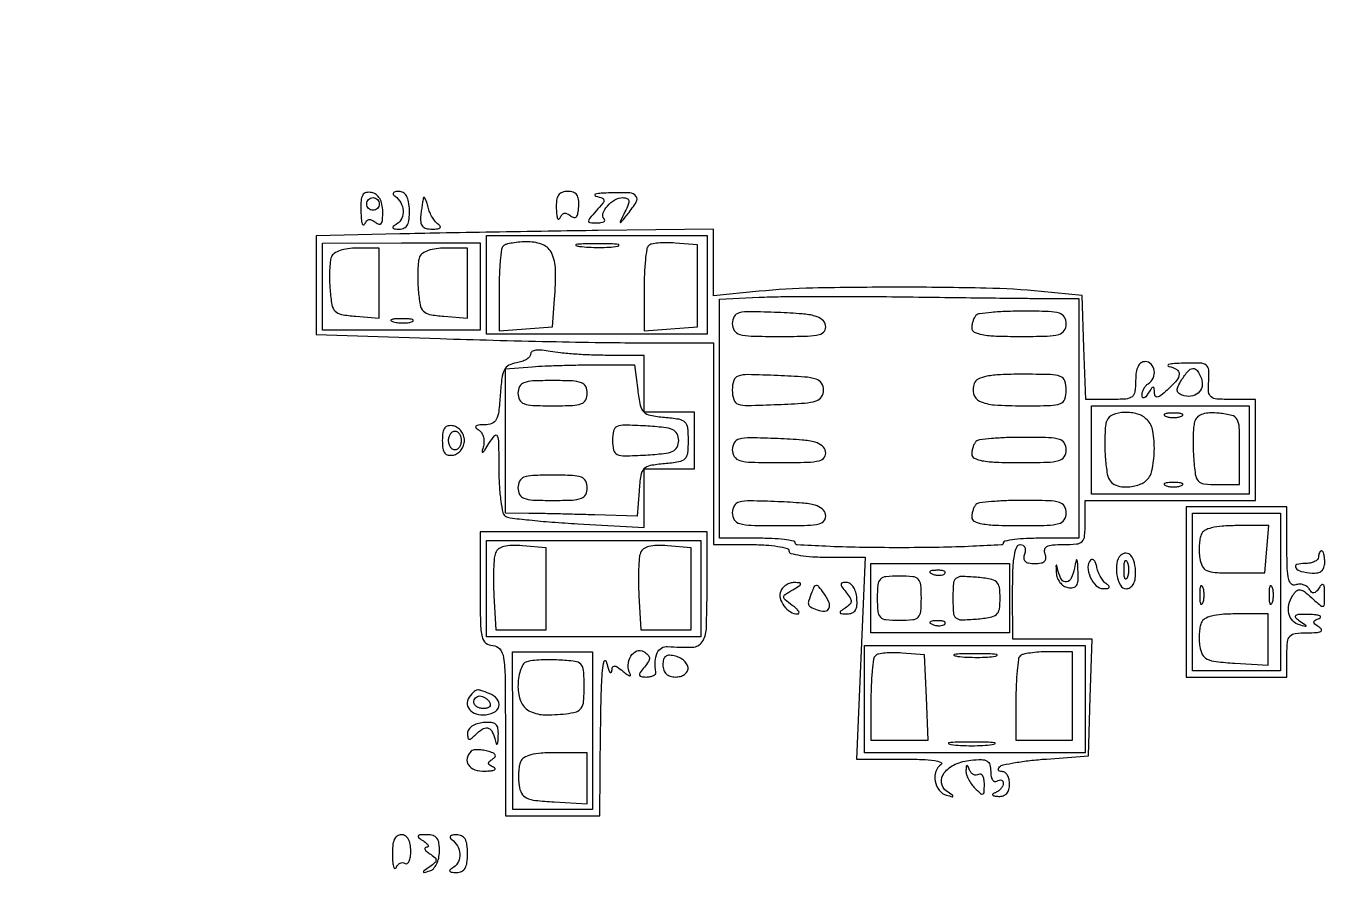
# Model space of a CAD drawing. Extents: x 4 to 1603, y 7 to 792.
# Drawn here: x 355 to 564, y 156.5 to 291.2 of the extents above; entities that cross this region are included whole.
import ezdxf

# ---------------------------------------------------------------- set-up
doc = ezdxf.new("R2010")
doc.units = 0

msp = doc.modelspace()

# ---------------------------------------------------------------- linework, layer by layer
for points in [[(4.463028, 790.750623, 0.090794), (4.267848, 789.688086, 0.000004), (4.202933, 675.011121, 0.000189), (4.180203, 548.51456, 0.000114), (4.244173, 398.5), (4.5, 7.5), (803.751263, 7.249377), (1603.002525, 6.998755), (1602.751263, 399.249377), (1602.5, 791.5), (803.718854, 791.750623, 0.000059), (387.797189, 791.831666, 0.000332), (164.795027, 791.700628, 0.000012), (5.544081, 791.497643, 0.311183)], [(408.078947, 261.823324, 0.014937), (408.143288, 260.624606, 0.050651), (408.286954, 259.855674, 0.280486), (408.476797, 259.683042, 0.359444), (408.676193, 259.791738, -0.076955), (408.980305, 260.304659, -0.179568), (409.360445, 260.525685, -0.159494), (409.826353, 260.457643, -0.057911), (410.393053, 260.088758, 0.099129), (410.945795, 259.790294, 0.328886), (411.312866, 259.91931, 0.134265), (411.516298, 260.512471, 0.020125), (411.545807, 261.783444, 0.047), (411.414775, 262.959469, 0.082854), (411.062046, 263.868286, 0.102409), (410.49885, 264.48551, 0.109647), (409.75, 264.809747, 0.101738), (408.891773, 264.798942, 0.214524), (408.367851, 264.410478, 0.113103), (408.109557, 263.528522, 0.020853)], [(411, 263, -0.099038), (410.923658, 262.618362, -0.097945), (410.70625, 262.29375, -0.097945), (410.381638, 262.076342, -0.099038), (410, 262, -0.099038), (409.618362, 262.076342, -0.097945), (409.29375, 262.29375, -0.097945), (409.076342, 262.618362, -0.099038), (409, 263, -0.099038), (409.076342, 263.381638, -0.097945), (409.29375, 263.70625, -0.097945), (409.618362, 263.923658, -0.099038), (410, 264, -0.099038), (410.381638, 263.923658, -0.097945), (410.70625, 263.70625, -0.097945), (410.923658, 263.381638, -0.099038)], [(413.5, 264.234687, -0.106297), (414.395735, 263.224396, -0.111588), (414.777042, 261.952704, -0.122852), (414.561093, 260.734337, -0.147468), (413.802786, 259.856954, 0.023105), (413.204196, 259.437299, 0.347442), (413.146584, 259.206247, 0.273273), (413.366753, 259.051431, 0.01756), (414.183117, 259.015313, 0.116875), (414.953342, 259.190461, 0.157019), (415.464902, 259.684309, 0.099806), (415.734632, 260.579805, 0.030518), (415.780937, 262, 0.033876), (415.650923, 263.348015, 0.08762), (415.327522, 264.266133, 0.13232), (414.807624, 264.795285, 0.136002), (414.09782, 264.984687, 0.039793), (413.519818, 264.933035, 0.184337), (413.236075, 264.765544, 0.323696), (413.224807, 264.525269, 0.089721)], [(418.032668, 264, 0.048409), (417.941579, 263.68632, 0.006018), (417.818583, 262.985938, 0.007051), (417.693932, 262.14814, 0.005785), (417.583786, 261.25, 0.048523), (417.569109, 260.161967, 0.152049), (417.840807, 259.491993, 0.16473), (418.427807, 259.126248, 0.05958), (419.417119, 259.015313, 0.026221), (420.217004, 259.063189, 0.140109), (420.617264, 259.228008, 0.383831), (420.658413, 259.469475, 0.108385), (420.365682, 259.765313, -0.078969), (419.894871, 260.188656, -0.035575), (419.417789, 260.871686, -0.034086), (419.00652, 261.680441, -0.039387), (418.731684, 262.5, 0.014304), (418.52575, 263.234272, 0.033524), (418.320229, 263.765625, 0.075678), (418.150093, 264.021299, 0.554122)], [(439.078947, 262.25, 0.017829), (439.142259, 261.267555, 0.072304), (439.286954, 260.68726, 0.397348), (439.476068, 260.601525, 0.217962), (439.676193, 260.791738, -0.079345), (439.974659, 261.289727, -0.170181), (440.354876, 261.515255, -0.157975), (440.813793, 261.462188, -0.066074), (441.347246, 261.127413, 0.105748), (441.874316, 260.851885, 0.286159), (442.262174, 260.966129, 0.140543), (442.520287, 261.503663, 0.027194), (442.644213, 262.585675, 0.044789), (442.610326, 263.720306, 0.127643), (442.324387, 264.450389, 0.157349), (441.764498, 264.85986, 0.079999), (440.894213, 265, 0.086312), (440.001733, 264.84478, 0.162139), (439.432322, 264.397472, 0.118029), (439.135376, 263.580102, 0.035564)], [(445.325476, 264.234362, -0.026139), (446.394623, 263.934734, -0.310542), (446.639336, 263.60817, -0.185934), (446.476856, 263.128776, -0.01028), (445.420488, 261.912141, 0.007271), (444.340291, 260.683079, 0.1908), (444.200758, 260.274933, 0.376667), (444.423095, 260.044775, 0.020557), (445.511679, 260, 0.034454), (446.167263, 260.045229, 0.094496), (446.604938, 260.193285, 0.228919), (446.755772, 260.410905, 0.239795), (446.675343, 260.657991, -0.291455), (446.486042, 261.511736, -0.095181), (447.178733, 262.670499, -0.079339), (448.392292, 263.659649, -0.132142), (449.657628, 264, -0.092295), (450.296118, 263.881128, -0.271475), (450.56395, 263.544787, -0.129652), (450.491305, 262.918899, -0.019461), (449.980018, 261.75, 0.000927), (449.229929, 260.194807, 0.374075), (449.259764, 260.086321, 0.387311), (449.368677, 260.103064, 0.000942), (450.444834, 261.44113, 0.031438), (451.777977, 263.338057, 0.318071), (451.717653, 264.248485, 0.215276), (450.738327, 264.739376, 0.016913), (447.75, 264.759542, 0.009508), (446.221337, 264.689035, 0.03707), (445.284671, 264.557792, 0.3953), (445.173865, 264.39741, 0.30975)], [(414.25, 258.252604), (401, 257.94195), (401, 250.129435), (401, 242.316921), (420.660809, 241.65846, 0.001727), (429.055729, 241.40633, 0.001418), (438.024017, 241.193423, 0.001431), (446.266848, 241.044723, 0.003794), (452.160809, 241), (464, 241), (464, 225), (464, 209), (470, 209, -0.015416), (472.316313, 208.928566, -0.025878), (474.25, 208.708333, -0.024068), (475.696775, 208.395008, -0.339565), (476, 208, 0.340245), (476.304489, 207.604345, 0.02383), (477.763879, 207.291285, 0.025694), (479.714756, 207.071306, 0.015228), (482.055516, 207), (488.111033, 207), (487.407887, 191), (486.704741, 175), (494.102371, 174.984687, -0.008956), (497.074726, 174.92529, -0.026236), (499.114554, 174.740485, -0.064154), (500.122901, 174.46039, -0.605448), (500.151607, 174.11486, 0.173242), (499.30576, 173.031425, 0.123797), (499.191903, 171.48408, 0.121378), (499.825491, 170.043943, 0.163577), (501, 169.256735, 0.005024), (501.908157, 169.018889, 0.488275), (502, 169.090515, 0.241796), (501.921441, 169.243466, 0.003037), (501, 169.895402, -0.21549), (500.197917, 171.243773, -0.196585), (500.641042, 172.807837, -0.122961), (502.377052, 174.160186, -0.079651), (504.850849, 174.813358, -0.023225), (506.550147, 174.903057, -0.132699), (507.415965, 174.674991, -0.200558), (507.858431, 174.09718, -0.064502), (508, 173.004341, 0.046281), (508.07143, 172.234293, 0.100759), (508.29375, 171.686961, 0.178662), (508.621977, 171.447377, 0.210665), (509, 171.5, -0.074422), (509.382495, 171.663978, -0.151112), (509.70625, 171.649879, -0.187673), (509.920347, 171.464174, -0.121914), (510, 171.14235, -0.111184), (509.907552, 170.731748, -0.064692), (509.632812, 170.30511, -0.05974), (509.227966, 169.927857, -0.061896), (508.75, 169.662281, 0.051902), (508.351958, 169.45138, 0.449116), (508.327933, 169.275306, 0.185333), (508.583427, 169.137165, 0.021021), (509.25, 169.078947, 0.092633), (509.985067, 169.182277, 0.127577), (510.541118, 169.545138, 0.11638), (510.883883, 170.162082, 0.06896), (511, 171, 0.056395), (510.913439, 171.765012, 0.075828), (510.657292, 172.4125, 0.095027), (510.278413, 172.846616, 0.167478), (509.833333, 173, -0.06842), (509.439993, 173.054078, -0.199584), (509.228977, 173.220313, -0.236308), (509.217903, 173.46375, -0.091539), (509.414247, 173.75, -0.146267), (510.001131, 174.067984, -0.009774), (511.90127, 174.426562, -0.013423), (514.221758, 174.753866, -0.009612), (516.830914, 175), (523.5, 175.5), (523.787526, 184.75), (524.075052, 194), (517.787526, 194.004869), (511.5, 194.009739), (511.481486, 201.504869, -0.009226), (511.537172, 204.988829, -0.031696), (511.757969, 207.23912, -0.051295), (512.126962, 208.605948, -0.310602), (512.700101, 209, -0.1359), (513.128693, 208.881317, -0.155011), (513.409359, 208.563197, -0.123814), (513.492093, 208.078273, -0.07238), (513.361626, 207.5, 0.093029), (513.237711, 206.822427, 0.209178), (513.445074, 206.354382, 0.145807), (514.009508, 206.080501, 0.04057), (515, 206, 0.04057), (515.990492, 206.080501, 0.145807), (516.554926, 206.354382, 0.209178), (516.762289, 206.822427, 0.093029), (516.638374, 207.5, -0.136349), (516.570205, 208.212529, -0.233305), (516.916439, 208.683374, -0.101407), (517.808181, 208.93614, -0.018523), (519.531385, 209, 0.022358), (521.634454, 209.094086, 0.176934), (522.502242, 209.502262, 0.175164), (522.907251, 210.375927, 0.021822), (523, 212.5), (523, 216), (536.5, 216), (550, 216), (550, 224), (550, 232), (546.192691, 232, -0.016112), (543.875883, 232.074674, -0.156034), (542.972009, 232.429433, -0.209774), (542.580784, 233.192678, -0.032319), (542.588638, 234.935884, 0.032604), (542.595612, 236.707789, 0.225796), (542.18645, 237.447247, 0.150538), (541.241161, 237.763054, 0.012752), (538.645947, 237.758106, 0.009439), (537.153659, 237.688984, 0.036078), (536.231935, 237.56164, 0.373661), (536.114903, 237.40647, 0.331252), (536.25, 237.248897, -0.077636), (537.515766, 236.747364, -0.283545), (537.901884, 236.016438, -0.165092), (537.480355, 235.001994, -0.028553), (536, 233.5, -0.015519), (534.985097, 232.637273, -0.119357), (534.423191, 232.375545, -0.348223), (534.109694, 232.535528, -0.104844), (533.984687, 233.095012, 0.023213), (533.944097, 233.802434, 0.412007), (533.783426, 233.933813, 0.217552), (533.535942, 233.79059, 0.011003), (533, 233, -0.027275), (532.597454, 232.445888, -0.147021), (532.292684, 232.239151, -0.37991), (532.095709, 232.327599, -0.102799), (532.015313, 232.690983, -0.074131), (532.083483, 233.192374, -0.053889), (532.298248, 233.713662, -0.054031), (532.618541, 234.175433, -0.075854), (533, 234.5, 0.14977), (533.789249, 235.400068, 0.142059), (533.959892, 236.60807, 0.163204), (533.45935, 237.604652, 0.197974), (532.5, 238, 0.152103), (531.851045, 237.797909, 0.12651), (531.375, 237.25, 0.082504), (531.088963, 236.322075, 0.033607), (531, 235, -0.03379), (530.880026, 233.226728, -0.199407), (530.420037, 232.439415, -0.147037), (529.448165, 232.077584, -0.016107), (527.040442, 232), (523.080885, 232), (522.790442, 240.25), (522.5, 248.5), (516, 249.133116, 0.018956), (507.264217, 249.650774, 0.005229), (493.504038, 249.799704, 0.005176), (479.772468, 249.662566, 0.019899), (471.25, 249.149473), (464, 248.422593), (464, 253.711296), (464, 259), (445.75, 258.781629, 0.000696), (437.794062, 258.67535, 0.000511), (428.96875, 258.53615, 0.000516), (420.613935, 258.387213, 0.001146)], [(403.401981, 254.605161, 0.065634), (403.214583, 253.823593, 0.015659), (403.116972, 252.487603, 0.015832), (403.101498, 250.93339, 0.015062), (403.183365, 249.355161, 0.021678), (403.477724, 247.018178, 0.152348), (403.99211, 246.008082, 0.156673), (404.982424, 245.484188, 0.023303), (407.25, 245.189635), (411, 244.879269), (411, 250.439635), (411, 256), (407.468615, 256, 0.032742), (406.005698, 255.904099, 0.049916), (404.767735, 255.613362, 0.061912), (403.857887, 255.169259, 0.157953)], [(417.401981, 254.605161, 0.065634), (417.214583, 253.823593, 0.015659), (417.116972, 252.487603, 0.015832), (417.101498, 250.93339, 0.015062), (417.183365, 249.355161, 0.021678), (417.477724, 247.018178, 0.152348), (417.99211, 246.008082, 0.156673), (418.982424, 245.484188, 0.023303), (421.25, 245.189635), (425, 244.879269), (425, 250.439635), (425, 256), (421.468615, 256, 0.032742), (420.005698, 255.904099, 0.049916), (418.767735, 255.613362, 0.061912), (417.857887, 255.169259, 0.157953)], [(430.666667, 256.333333, 0.164525), (430.40303, 255.800239, 0.00974), (430.195833, 253.985193, 0.01384), (430.048475, 251.772673, 0.009706), (430, 249.275836), (430, 242.885004), (434.25, 243.192502), (438.5, 243.5), (438.815794, 247.919787, 0.021537), (438.947987, 252.596045, 0.10426), (438.364776, 255.172908, 0.185563), (436.987612, 256.51768, 0.101988), (434.647615, 257, 0.01853), (433.329804, 256.951144, 0.022957), (432.11107, 256.804167, 0.022153), (431.119512, 256.592592, 0.133504)], [(442.767909, 256.275269, 0.018638), (444.218327, 256.150328, 0.01259), (445.878422, 256.111345, 0.012695), (447.487453, 256.154945, 0.024559), (448.767909, 256.285474, 0.212532), (449.000181, 256.434198, 0.556092), (448.934948, 256.575472, 0.025342), (447.655786, 256.668409, 0.005888), (445.5, 256.690131, 0.005499), (443.352754, 256.662864, 0.031761), (442.222448, 256.564056, 0.756877), (442.205163, 256.425738, 0.069146)], [(453.714259, 256.380925, 0.161926), (453.432321, 255.818017, 0.01077), (453.209813, 253.999173, 0.014657), (453.051973, 251.776036, 0.010393), (453, 249.275836), (453, 242.885004), (457.25, 243.192502), (461.5, 243.5), (461.5, 250), (461.5, 256.5), (457.964259, 256.797592, 0.020091), (456.558152, 256.859209, 0.025341), (455.257328, 256.797953, 0.024855), (454.200341, 256.640985, 0.148137)], [(516.25, 248.025188), (522, 248), (522, 229), (522, 210), (516, 210, 0.011735), (513.69963, 209.946003, 0.019357), (511.7625, 209.779687, 0.014069), (510.247562, 209.546865, 0.362246), (510, 209.25, -0.398636), (509.711763, 208.945921, -0.002013), (505.153125, 208.720313, -0.007096), (499.826817, 208.553908, -0.00426), (493.5, 208.5, -0.00426), (487.173183, 208.553908, -0.007096), (481.846875, 208.720313, -0.002013), (477.288237, 208.945921, -0.398636), (477, 209.25, 0.362246), (476.752438, 209.546865, 0.014069), (475.2375, 209.779687, 0.019357), (473.30037, 209.946003, 0.011735), (471, 210), (465, 210), (465, 228.952283), (465, 247.904565), (471.25, 248.202283, -0.009037), (474.688549, 248.303837, -0.002062), (480.510938, 248.346507, -0.002133), (487.224608, 248.339387, -0.002075), (494, 248.275188, 0.00029), (500.738693, 248.187276, 0.000308), (507.342187, 248.109016, 0.000292), (513.026552, 248.048472, 0.001421)], [(413.269032, 244.307009, 0.037336), (414.036634, 244.167106, 0.029507), (414.880008, 244.127736, 0.030339), (415.671085, 244.185595, 0.06278), (416.269032, 244.344063, 0.31318), (416.386009, 244.52287, 0.333666), (416.257153, 244.684921, 0.052471), (415.580113, 244.787295, 0.014395), (414.5, 244.805051, 0.012823), (413.431793, 244.764444, 0.080377), (412.900903, 244.643467, 0.597527), (412.883358, 244.48334, 0.087174)], [(467, 244.04381, 0.144426), (467.326315, 242.937681, 0.18545), (468.176374, 242.317467, 0.060254), (470.016449, 242.0521, 0.005716), (474.573324, 242, 0.005846), (478.92982, 242.05094, 0.0535), (480.805825, 242.296745, 0.180342), (481.613901, 242.842529, 0.204914), (481.812719, 243.75, 0.176416), (481.277255, 244.647786, 0.105433), (480.158058, 245.221491, 0.047313), (478.110815, 245.570879, 0.008479), (474.239395, 245.79381, 0.005634), (469.830575, 245.923001, 0.063889), (468.099588, 245.732559, 0.201507), (467.304176, 245.146657, 0.135377)], [(505.666667, 245.333333, 0.077955), (505.410903, 244.982401, 0.038133), (505.195833, 244.470833, 0.036641), (505.049145, 243.892744, 0.043841), (505, 243.333333, 0.288932), (505.400725, 242.697765, 0.067545), (506.65625, 242.294444, 0.035405), (508.85168, 242.062719, 0.008595), (512.5, 242, 0.005909), (516.968394, 242.052806, 0.059311), (518.8125, 242.316667, 0.180365), (519.669697, 242.925391, 0.150217), (520, 244, 0.139775), (519.695161, 245.069161, 0.1847), (518.895833, 245.676829, 0.064431), (517.191708, 245.944931, 0.00684), (513.166667, 246, 0.009083), (510.500204, 245.951557, 0.013082), (508.144792, 245.804167, 0.008812), (506.20698, 245.59744, 0.166898)], [(435, 239.194551, -0.185732), (434.835509, 238.767009, -0.072047), (434.339063, 238.355272, -0.058326), (433.611098, 238.019623, -0.043635), (432.75, 237.819551, 0.087414), (431.563106, 237.432193, 0.154754), (430.850113, 236.702575, 0.08572), (430.442993, 235.366521, 0.015171), (430.195209, 232.75, -0.01353), (429.951663, 230.085084, -0.091494), (429.560977, 228.825108, -0.181827), (428.86766, 228.207238, -0.090551), (427.695209, 227.984687, 0.018044), (426.720226, 227.942679, 0.166398), (426.337697, 227.776912, 0.423643), (426.329935, 227.523861, 0.058719), (426.78387, 227.154738, -0.113065), (427.237479, 226.696396, -0.077907), (427.522744, 226.020808, -0.070916), (427.604494, 225.22557, -0.066376), (427.4648, 224.42005, 0.030323), (427.297517, 223.747102, 0.651983), (427.423258, 223.661395, 0.10816), (427.741677, 223.971854, 0.00808), (428.395495, 225, -0.033579), (429.310489, 226.288776, -0.578831), (429.720684, 226.221256, -0.085778), (429.918119, 225.178364, -0.002667), (429.964565, 220.809017, 0.013817), (430.050473, 218.200968, 0.019884), (430.281794, 215.902918, 0.016141), (430.601901, 214.064199, 0.205986), (430.994736, 213.503254, 0.108607), (431.751983, 213.237763, 0.00401), (434.783189, 212.894311, 0.007129), (438.397488, 212.566147, 0.00493), (442.494736, 212.293566), (453, 211.698659), (453, 216.34933), (453, 221), (457, 221), (461, 221), (461, 225.5), (461, 230), (457, 230), (453, 230), (453, 234.5), (453, 239), (447.125, 239, -0.009248), (444.64655, 239.045843, -0.008086), (442.057813, 239.183594, -0.008156), (439.72253, 239.384087, -0.023865), (438.125, 239.625, 0.025267), (436.826573, 239.817085, 0.058374), (435.842165, 239.797131, 0.098312), (435.222927, 239.583034, 0.266537)], [(452, 233.5, 0.020792), (452.405169, 231.080703, 0.143685), (452.968534, 230.031913, 0.153802), (453.990764, 229.49029, 0.024868), (456.25, 229.189635, -0.020454), (458.504733, 228.909802, -0.154437), (459.449612, 228.428846, -0.172915), (459.890228, 227.519183, -0.027162), (460, 225.5, -0.027162), (459.890228, 223.480817, -0.172915), (459.449612, 222.571154, -0.154437), (458.504733, 222.090198, -0.020454), (456.25, 221.810365, 0.023285), (453.963139, 221.513392, 0.161759), (452.984104, 220.98306, 0.151485), (452.483571, 219.954588, 0.019677), (452.205267, 217.5), (451.910534, 213.5), (445.205267, 213.698969, 0.000776), (442.363173, 213.778889, 0.000663), (439.36811, 213.854482, 0.000668), (436.645095, 213.915952, 0.001907), (434.75, 213.948969), (431, 214), (431, 225.442502), (431, 236.885004), (435.25, 237.192502, -0.007325), (437.300725, 237.310705, -0.003234), (440.014062, 237.409673, -0.0032), (442.891976, 237.47758, -0.004298), (445.5, 237.5), (451.5, 237.5)], [(541.426881, 235.32995, -0.143422), (541.530265, 234.064359, -0.164094), (540.920217, 233.020022, -0.151993), (539.757062, 232.507344, -0.120548), (538.387747, 232.681449, -0.087776), (537.814859, 233.026033, -0.205994), (537.602887, 233.46724, -0.125006), (537.734421, 234.093098, -0.025599), (538.28761, 235.088929, -0.033881), (539.307069, 236.499008, -0.202828), (540.094904, 236.906015, -0.270581), (540.78267, 236.572188, -0.056059)], [(433, 233, 0.118451), (433.253284, 231.945848, 0.189837), (433.9375, 231.340909, 0.077556), (435.359853, 231.061504, 0.009792), (438.5, 231, 0.009792), (441.640147, 231.061504, 0.077556), (443.0625, 231.340909, 0.189837), (443.746716, 231.945848, 0.118451), (444, 233, 0.118451), (443.746716, 234.054152, 0.189837), (443.0625, 234.659091, 0.077556), (441.640147, 234.938496, 0.009792), (438.5, 235, 0.009792), (435.359853, 234.938496, 0.077556), (433.9375, 234.659091, 0.189837), (433.253284, 234.054152, 0.118451)], [(467, 233.5, 0.074784), (467.229022, 231.977344, 0.246252), (467.922065, 231.278845, 0.08217), (469.463861, 231.057716, 0.004746), (474.25, 231.20619, 0.00674), (478.477005, 231.4346, 0.059811), (480.307024, 231.780751, 0.168869), (481.170214, 232.424782, 0.149911), (481.5, 233.5, 0.149911), (481.170214, 234.575218, 0.168869), (480.307024, 235.219249, 0.059811), (478.477005, 235.5654, 0.00674), (474.25, 235.79381, 0.004746), (469.463861, 235.942284, 0.08217), (467.922065, 235.721155, 0.246252), (467.229022, 235.022656, 0.074784)], [(505.380002, 234.547887, 0.156454), (505.286132, 232.873881, 0.224568), (506.223676, 231.752125, 0.091558), (508.57334, 231.151656, 0.0169), (513.059017, 231, 0.005681), (517.501868, 231.05048, 0.080924), (519.055902, 231.340045, 0.227794), (519.76016, 232.056037, 0.082484), (520, 233.5, 0.083428), (519.757288, 234.944501, 0.227888), (519.046862, 235.661113, 0.080016), (517.476948, 235.9499, 0.005556), (512.968615, 236, 0.010282), (509.541087, 235.929511, 0.037003), (507.370359, 235.678558, 0.063023), (506.021654, 235.23916, 0.193243)], [(526.405527, 228.614404, 0.068349), (526.218045, 227.813409, 0.01386), (526.121982, 226.353783, 0.014378), (526.106102, 224.636909, 0.013028), (526.186912, 222.864404, 0.017898), (526.442833, 220.490819, 0.091716), (526.865536, 219.240932, 0.151976), (527.595593, 218.546893, 0.079579), (528.805042, 218.173236, 0.051913), (529.793685, 218.136551, 0.040508), (530.857434, 218.294727, 0.041702), (531.834396, 218.609767, 0.074494), (532.555042, 219.045681, 0.167271), (533.585107, 220.738654, 0.04754), (533.95952, 223.840718, 0.047679), (533.739149, 226.97576, 0.156237), (532.8, 228.8, 0.125957), (531.288508, 229.695391, 0.078467), (529.234302, 229.958934, 0.085518), (527.368915, 229.581507, 0.211609)], [(421, 225.5, 0.033473), (421.085064, 224.230782, 0.129356), (421.383469, 223.507148, 0.191065), (421.921951, 223.180837, 0.089609), (422.75, 223.190371, 0.102252), (423.418371, 223.468276, 0.081315), (423.985937, 224.007845, 0.078398), (424.3681, 224.721001, 0.084062), (424.5, 225.5, 0.084062), (424.3681, 226.278999, 0.078398), (423.985937, 226.992155, 0.081315), (423.418371, 227.531724, 0.102252), (422.75, 227.809629, 0.089609), (421.921951, 227.819163, 0.191065), (421.383469, 227.492852, 0.129356), (421.085064, 226.769218, 0.033473)], [(448, 225.5, 0.054614), (448.166984, 223.975783, 0.239236), (448.724919, 223.296848, 0.10987), (449.921446, 223.061257, 0.008265), (453.25, 223.19774, 0.01175), (456.151334, 223.433288, 0.077345), (457.555968, 223.80528, 0.171935), (458.245693, 224.452753, 0.119678), (458.5, 225.5, 0.119678), (458.245693, 226.547247, 0.171935), (457.555968, 227.19472, 0.077345), (456.151334, 227.566712, 0.01175), (453.25, 227.80226, 0.008265), (449.921446, 227.938743, 0.10987), (448.724919, 227.703152, 0.239236), (448.166984, 227.024217, 0.054614)], [(535.75, 229.337719, 0.057986), (536.320008, 229.181385, 0.037979), (537, 229.12966, 0.037979), (537.679992, 229.181385, 0.057986), (538.25, 229.337719, 0.174857), (538.459382, 229.525001, 0.447206), (538.398438, 229.693942, 0.078554), (537.89144, 229.810911, 0.017491), (537, 229.842105, 0.017491), (536.10856, 229.810911, 0.078554), (535.601562, 229.693942, 0.447206), (535.540618, 229.525001, 0.174857)], [(540.430037, 228.678275, 0.066894), (540.233487, 227.849366, 0.01436), (540.129181, 226.372545, 0.014756), (540.107917, 224.641592, 0.013598), (540.186912, 222.864404, 0.014302), (540.463806, 220.110718, 0.14839), (540.926518, 219.084107, 0.189298), (541.834411, 218.613123, 0.026101), (544, 218.5), (547.5, 218.5), (547.5, 224, 0.008734), (547.437217, 227.594073, 0.119489), (547.087693, 228.843458, 0.208586), (546.25494, 229.475061, 0.035399), (544.243125, 229.813871, 0.031416), (542.788745, 229.862267, 0.065067), (541.668776, 229.682102, 0.090469), (540.883892, 229.283507, 0.139403)], [(424, 225.5, -0.064853), (423.925306, 224.926543, -0.082425), (423.70625, 224.440625, -0.098894), (423.381354, 224.115568, -0.148195), (423, 224, -0.148195), (422.618646, 224.115568, -0.098894), (422.29375, 224.440625, -0.082425), (422.074694, 224.926543, -0.064853), (422, 225.5, -0.064853), (422.074694, 226.073457, -0.082425), (422.29375, 226.559375, -0.098894), (422.618646, 226.884432, -0.148195), (423, 227, -0.148195), (423.381354, 226.884432, -0.098894), (423.70625, 226.559375, -0.082425), (423.925306, 226.073457, -0.064853)], [(467, 224.04381, 0.144426), (467.326315, 222.937681, 0.18545), (468.176374, 222.317467, 0.060254), (470.016449, 222.0521, 0.005716), (474.573324, 222, 0.005846), (478.92982, 222.05094, 0.0535), (480.805825, 222.296745, 0.180342), (481.613901, 222.842529, 0.204914), (481.812719, 223.75, 0.176416), (481.277255, 224.647786, 0.105433), (480.158058, 225.221491, 0.047313), (478.110815, 225.570879, 0.008479), (474.239395, 225.79381, 0.005634), (469.830575, 225.923001, 0.063889), (468.099588, 225.732559, 0.201507), (467.304176, 225.146657, 0.135377)], [(505.666667, 225.333333, 0.077955), (505.410903, 224.982401, 0.038133), (505.195833, 224.470833, 0.036641), (505.049145, 223.892744, 0.043841), (505, 223.333333, 0.288932), (505.400725, 222.697765, 0.067545), (506.65625, 222.294444, 0.035405), (508.85168, 222.062719, 0.008595), (512.5, 222, 0.005909), (516.968394, 222.052806, 0.059311), (518.8125, 222.316667, 0.180365), (519.669697, 222.925391, 0.150217), (520, 224, 0.139775), (519.695161, 225.069161, 0.1847), (518.895833, 225.676829, 0.064431), (517.191708, 225.944931, 0.00684), (513.166667, 226, 0.009083), (510.500204, 225.951557, 0.013082), (508.144792, 225.804167, 0.008812), (506.20698, 225.59744, 0.166898)], [(433, 218, 0.118451), (433.253284, 216.945848, 0.189837), (433.9375, 216.340909, 0.077556), (435.359853, 216.061504, 0.009792), (438.5, 216, 0.009792), (441.640147, 216.061504, 0.077556), (443.0625, 216.340909, 0.189837), (443.746716, 216.945848, 0.118451), (444, 218, 0.118451), (443.746716, 219.054152, 0.189837), (443.0625, 219.659091, 0.077556), (441.640147, 219.938496, 0.009792), (438.5, 220, 0.009792), (435.359853, 219.938496, 0.077556), (433.9375, 219.659091, 0.189837), (433.253284, 219.054152, 0.118451)], [(535.75, 218.337719, 0.057986), (536.320008, 218.181385, 0.037979), (537, 218.12966, 0.037979), (537.679992, 218.181385, 0.057986), (538.25, 218.337719, 0.174857), (538.459382, 218.525001, 0.447206), (538.398438, 218.693942, 0.078554), (537.89144, 218.810911, 0.017491), (537, 218.842105, 0.017491), (536.10856, 218.810911, 0.078554), (535.601562, 218.693942, 0.447206), (535.540618, 218.525001, 0.174857)], [(467, 214.04381, 0.144426), (467.326315, 212.937681, 0.18545), (468.176374, 212.317467, 0.060254), (470.016449, 212.0521, 0.005716), (474.573324, 212, 0.005846), (478.92982, 212.05094, 0.0535), (480.805825, 212.296745, 0.180342), (481.613901, 212.842529, 0.204914), (481.812719, 213.75, 0.176416), (481.277255, 214.647786, 0.105433), (480.158058, 215.221491, 0.047313), (478.110815, 215.570879, 0.008479), (474.239395, 215.79381, 0.005634), (469.830575, 215.923001, 0.063889), (468.099588, 215.732559, 0.201507), (467.304176, 215.146657, 0.135377)], [(505.666667, 215.333333, 0.077955), (505.410903, 214.982401, 0.038133), (505.195833, 214.470833, 0.036641), (505.049145, 213.892744, 0.043841), (505, 213.333333, 0.288932), (505.400725, 212.697765, 0.067545), (506.65625, 212.294444, 0.035405), (508.85168, 212.062719, 0.008595), (512.5, 212, 0.005909), (516.968394, 212.052806, 0.059311), (518.8125, 212.316667, 0.180365), (519.669697, 212.925391, 0.150217), (520, 214, 0.139775), (519.695161, 215.069161, 0.1847), (518.895833, 215.676829, 0.064431), (517.191708, 215.944931, 0.00684), (513.166667, 216, 0.009083), (510.500204, 215.951557, 0.013082), (508.144792, 215.804167, 0.008812), (506.20698, 215.59744, 0.166898)], [(539, 201.5), (539, 188), (547, 188), (555, 188), (555, 191.5, -0.021685), (555.090901, 193.594911, -0.166379), (555.483237, 194.481868, -0.180477), (556.319689, 194.904114, -0.026422), (558.25, 195.015313, 0.014192), (559.681468, 195.062703, 0.09389), (560.371956, 195.238064, 0.422269), (560.471631, 195.523699, 0.136514), (560.136847, 195.894262, -0.022213), (559.426195, 196.390051, -0.233412), (559.273695, 196.69893, -0.275386), (559.436975, 196.972905, -0.029355), (560.136847, 197.300002, 0.238677), (560.319763, 197.507005, 0.385413), (560.218324, 197.701555, 0.066548), (559.573915, 197.846698, 0.016859), (558.5, 197.90574, 0.010123), (556.938724, 197.907244, 0.142814), (556.410052, 197.741972, 0.46821), (556.37754, 197.442966, 0.046976), (557, 196.908556, -0.003121), (557.920316, 196.249041, -0.240154), (558, 196.092707, -0.48802), (557.906496, 196.019724, -0.00523), (557, 196.256735, -0.139246), (555.912288, 196.913047, -0.133168), (555.30897, 198.054027, -0.114042), (555.316859, 199.492901, -0.084766), (555.940204, 200.960237, -0.065572), (556.526555, 201.653845, -0.221595), (557.078777, 201.825818, -0.131961), (557.765642, 201.538128, -0.01913), (558.93895, 200.555249, 0.007207), (560.316964, 199.343829, 0.245964), (560.72767, 199.250095, 0.329923), (560.960002, 199.540077, 0.011121), (560.984687, 201.095012, 0.01517), (560.943625, 202.213243, 0.158438), (560.774968, 202.633907, 0.44098), (560.511624, 202.645652, 0.055038), (560.109687, 202.143237, -0.040313), (559.658802, 201.544384, -0.184732), (559.279576, 201.347194, -0.225854), (558.915699, 201.471869, -0.060793), (558.523849, 201.961411, 0.100456), (558.140713, 202.369547, 0.08143), (557.600093, 202.633528, 0.079065), (556.987992, 202.716004, 0.085845), (556.398849, 202.599558, -0.283658), (555.727589, 202.726142, -0.151141), (555.283317, 203.481615, -0.049687), (555.055027, 205.197124, -0.008251), (555, 208.531385), (555, 215), (547, 215), (539, 215)], [(541.389534, 210.572726, 0.054107), (541.201902, 209.862539, 0.022994), (541.099391, 208.882413, 0.022427), (541.085125, 207.816682, 0.027327), (541.170919, 206.822726, 0.078869), (541.558087, 205.562886, 0.177891), (542.269376, 204.88259, 0.090841), (543.603214, 204.570496, 0.012166), (546.5, 204.5), (551.5, 204.5), (551.810365, 208.25), (552.120731, 212), (547.02898, 212, 0.017404), (544.70342, 211.919029, 0.044598), (543.041886, 211.653031, 0.066851), (541.939335, 211.210885, 0.174103)], [(427, 202, 0.004487), (427.049067, 196.532834, 0.050222), (427.305556, 194.375, 0.168559), (427.915397, 193.386209, 0.17273), (429, 193, -0.22979), (430.109491, 192.461675, -0.130799), (430.712963, 191.0625, -0.034233), (430.956805, 187.96815, -0.00255), (431, 179.5), (431, 166), (438.5, 166), (446, 166), (446.118315, 179.75, -0.00418), (446.213406, 185.355074, -0.014129), (446.409491, 189.011345, -0.050012), (446.684055, 190.505142, -0.764438), (447, 190.5, 0.01301), (447.302719, 189.427861, 0.048854), (447.573885, 188.784406, 0.356341), (447.751314, 188.711534, 0.306566), (447.881685, 188.872445, -0.054826), (448.015025, 189.545652, -0.327432), (448.28665, 189.744889, -0.157058), (448.741676, 189.598344, -0.014593), (449.691958, 188.872445, 0.016723), (450.312324, 188.402731, 0.073872), (450.720399, 188.196906, 0.445258), (450.851682, 188.271749, 0.184689), (450.81709, 188.5, -0.139279), (450.477447, 189.894591, -0.12604), (450.900727, 191.320087, -0.164058), (451.854069, 192.133198, -0.237979), (452.935937, 192.039593, -0.050875), (453.627873, 191.50784, -0.192906), (453.852292, 191.022058, -0.156522), (453.700239, 190.447902, -0.030838), (453.063253, 189.576215, 0.017273), (452.385108, 188.699149, 0.208041), (452.296725, 188.291307, 0.319313), (452.544895, 188.057401, 0.034428), (453.377555, 188, 0.044663), (453.990202, 188.054835, 0.07113), (454.488621, 188.220313, 0.100578), (454.800826, 188.46415, 0.219386), (454.881579, 188.75, -0.047685), (454.774678, 190.491581, -0.099191), (455.085825, 191.810186, -0.14661), (455.773367, 192.593131, -0.162058), (456.75, 192.829767, 0.029113), (460.697979, 192.729479, 0.239356), (462.226821, 193.570028, 0.141818), (462.888723, 195.59118, 0.008681), (463, 202), (463, 211), (445, 211), (427, 211)], [(429.435168, 207.691645, 0.07139), (429.238803, 206.82921, 0.011456), (429.137728, 205.101067, 0.012467), (429.115983, 203.045741, 0.010651), (429.193204, 200.880801), (429.5, 195.5), (433.5, 195.5), (437.5, 195.5), (437.5, 202), (437.5, 208.5), (433.741963, 208.810844, 0.02481), (432.027408, 208.867303, 0.059458), (430.769065, 208.695787, 0.088331), (429.915513, 208.303867, 0.150557)], [(452.435168, 207.691645, 0.07139), (452.238803, 206.82921, 0.011456), (452.137728, 205.101067, 0.012467), (452.115983, 203.045741, 0.010651), (452.193204, 200.880801), (452.5, 195.5), (456.5, 195.5), (460.5, 195.5), (460.5, 202), (460.5, 208.5), (456.741963, 208.810844, 0.02481), (455.027408, 208.867303, 0.059458), (453.769065, 208.695787, 0.088331), (452.915513, 208.303867, 0.150557)], [(528.63948, 207.306147, 0.162768), (528.006107, 206.036371, 0.075333), (528.025504, 204.170117, 0.083344), (528.573977, 202.553459, 0.276062), (529.5, 202, 0.1393), (530.115743, 202.17494, 0.117066), (530.596373, 202.656831, 0.088683), (530.900008, 203.430217, 0.049343), (531, 204.440983, 0.056552), (530.813511, 206.084539, 0.11631), (530.244782, 207.239559, 0.2139), (529.461201, 207.627999, 0.209008)], [(560, 207, -0.203711), (559.837546, 206.617811, -0.083831), (559.363542, 206.29375, -0.064016), (558.662735, 206.073466, -0.044202), (557.833333, 206, 0.073226), (556.553869, 205.811609, 0.527447), (556.396705, 205.317038, 0.169724), (557.275956, 204.751587, 0.040455), (559.020371, 204.480081, 0.067772), (559.879257, 204.533227, 0.127848), (560.499877, 204.834133, 0.135914), (560.87168, 205.383642, 0.081349), (561, 206.167119, 0.025783), (560.963758, 206.869475, 0.040824), (560.853125, 207.461591, 0.049296), (560.693086, 207.880626, 0.284162), (560.5, 208, 0.191087), (560.309059, 207.924262, 0.088204), (560.146875, 207.70625, 0.068025), (560.036847, 207.382709, 0.048028)], [(498.8125, 204.316886, 0.051402), (499.359369, 204.160852, 0.05415), (499.916927, 204.123424, 0.060344), (500.402231, 204.202593, 0.126455), (500.729167, 204.395833, 0.296942), (500.77538, 204.614691, 0.208169), (500.592839, 204.799335, 0.077125), (500.112848, 204.910055, 0.028489), (499.416667, 204.921053, 0.018894), (498.670344, 204.862007, 0.168741), (498.37858, 204.720685, 0.470617), (498.395823, 204.538436, 0.054073)], [(518.401717, 204.510216, 0.081566), (518.570861, 203.724834, 0.074416), (518.985192, 203.006953, 0.077234), (519.574035, 202.464275, 0.100871), (520.25, 202.186892, 0.088989), (521.091486, 202.177783, 0.210274), (521.604723, 202.514918, 0.129144), (521.854584, 203.273402, 0.027396), (521.863818, 204.676676, 0.002361), (521.776884, 206.317912, 0.183121), (521.672136, 206.552555, 0.596381), (521.550199, 206.516591, 0.00455), (521.294267, 205.25, -0.058599), (520.793736, 203.673029, -0.243248), (520.034896, 203.072869, -0.314234), (519.270975, 203.411264, -0.077782), (518.721268, 204.75, 0.00305), (518.493616, 205.678358, 0.535948), (518.412883, 205.706938, 0.246717), (518.353539, 205.581949, 0.002215)], [(523.858762, 206.531807, 0.210063), (523.427706, 205.408278, 0.092907), (523.802465, 203.82938, 0.091957), (524.728595, 202.48065, 0.201422), (525.866631, 202.015313, 0.027303), (526.534565, 202.058097, 0.219714), (526.79008, 202.215147, 0.359886), (526.766197, 202.44445, 0.050381), (526.365682, 202.765313, -0.0782), (525.904424, 203.178793, -0.039098), (525.457151, 203.824601, -0.03759), (525.089261, 204.581496, -0.045298), (524.865682, 205.339711, 0.03899), (524.679936, 206.000174, 0.087546), (524.419055, 206.44877, 0.17151), (524.132513, 206.616543, 0.25011)], [(529.662281, 203.75, -0.174857), (529.474999, 203.540618, -0.447206), (529.306058, 203.601562, -0.078554), (529.189089, 204.10856, -0.017491), (529.157895, 205, -0.017491), (529.189089, 205.89144, -0.078554), (529.306058, 206.398438, -0.447206), (529.474999, 206.459382, -0.174857), (529.662281, 206.25, -0.057986), (529.818615, 205.679992, -0.037979), (529.87034, 205, -0.037979), (529.818615, 204.320008, -0.057986)], [(474.685134, 201.621855, 0.156385), (474.621006, 200.480986, 0.097193), (475.20668, 199.261971, 0.094686), (476.227483, 198.329275, 0.13876), (477.39113, 198, 0.321268), (477.577704, 198.133678, 0.227549), (477.545709, 198.39881, 0.069396), (477.174032, 198.83462, 0.023683), (476.525559, 199.357652, -0.014358), (475.378542, 200.248016, -0.23041), (475.179985, 200.682011, -0.243917), (475.404594, 201.090895, -0.016012), (476.58443, 201.827243, 0.008365), (477.634063, 202.460237, 0.196778), (477.832283, 202.736249, 0.453097), (477.703471, 202.917971, 0.021204), (476.856989, 202.969591, 0.077501), (476.189373, 202.878105, 0.066225), (475.541264, 202.586237, 0.068223), (475.010127, 202.146417, 0.094411)], [(485.063253, 201.423785, -0.03121), (485.699562, 200.551664, -0.156052), (485.852214, 199.973918, -0.190605), (485.627794, 199.481966, -0.050531), (484.935698, 198.939097, 0.01412), (484.183698, 198.432964, 0.327839), (484.107933, 198.20167, 0.307256), (484.306913, 198.048018, 0.013138), (485.238798, 198.015313, 0.095617), (486.021937, 198.159316, 0.162869), (486.527816, 198.581455, 0.119249), (486.773511, 199.335185, 0.040098), (486.770691, 200.5, 0.053055), (486.587576, 201.45946, 0.069588), (486.213233, 202.268117, 0.085855), (485.71313, 202.811673, 0.165415), (485.159447, 203, 0.047154), (484.472288, 202.935051, 0.342907), (484.267455, 202.702278, 0.174679), (484.388002, 202.290692, 0.015486)], [(490, 200.5, 0.021868), (490.093097, 198.372388, 0.176278), (490.5, 197.5, 0.176278), (491.372388, 197.093097, 0.021868), (493.5, 197, 0.021868), (495.627612, 197.093097, 0.176278), (496.5, 197.5, 0.176278), (496.906903, 198.372388, 0.021868), (497, 200.5, 0.021868), (496.906903, 202.627612, 0.176278), (496.5, 203.5, 0.176278), (495.627612, 203.906903, 0.021868), (493.5, 204, 0.021868), (491.372388, 203.906903, 0.176278), (490.5, 203.5, 0.176278), (490.093097, 202.627612, 0.021868)], [(502, 200.5, 0.018176), (502.083434, 198.205566, 0.196183), (502.487496, 197.390308, 0.187256), (503.356672, 197.07009, 0.016335), (505.75, 197.189635, 0.020378), (507.942444, 197.461398, 0.140701), (508.911636, 197.921996, 0.177086), (509.373259, 198.772952, 0.036644), (509.5, 200.5, 0.036644), (509.373259, 202.227048, 0.177086), (508.911636, 203.078004, 0.140701), (507.942444, 203.538602, 0.020378), (505.75, 203.810365, 0.016335), (503.356672, 203.92991, 0.187256), (502.487496, 203.609692, 0.196183), (502.083434, 202.794434, 0.018176)], [(479.618267, 201.447603, 0.011448), (479.109775, 200.026021, 0.155116), (479.102784, 199.481571, 0.207413), (479.418926, 199.109241, 0.022853), (480.467975, 198.650663, 0.096571), (481.69076, 198.435899, 0.301067), (482.346135, 198.887693, 0.200812), (482.332099, 199.891574, 0.055316), (481.529591, 201.290419, 0.014491), (480.745535, 202.299931, 0.202557), (480.346382, 202.508627, 0.301229), (480.015476, 202.326512, 0.029035)], [(541.157895, 201, 0.017491), (541.189089, 200.10856, 0.078554), (541.306058, 199.601562, 0.447206), (541.474999, 199.540618, 0.174857), (541.662281, 199.75, 0.057986), (541.818615, 200.320008, 0.037979), (541.87034, 201, 0.037979), (541.818615, 201.679992, 0.057986), (541.662281, 202.25, 0.174857), (541.474999, 202.459382, 0.447206), (541.306058, 202.398438, 0.078554), (541.189089, 201.89144, 0.017491)], [(552.157895, 201, 0.017491), (552.189089, 200.10856, 0.078554), (552.306058, 199.601562, 0.447206), (552.474999, 199.540618, 0.174857), (552.662281, 199.75, 0.057986), (552.818615, 200.320008, 0.037979), (552.87034, 201, 0.037979), (552.818615, 201.679992, 0.057986), (552.662281, 202.25, 0.174857), (552.474999, 202.459382, 0.447206), (552.306058, 202.398438, 0.078554), (552.189089, 201.89144, 0.017491)], [(498.8125, 196.316886, 0.051402), (499.359369, 196.160852, 0.05415), (499.916927, 196.123424, 0.060344), (500.402231, 196.202593, 0.126455), (500.729167, 196.395833, 0.296942), (500.77538, 196.614691, 0.208169), (500.592839, 196.799335, 0.077125), (500.112848, 196.910055, 0.028489), (499.416667, 196.921053, 0.018894), (498.670344, 196.862007, 0.168741), (498.37858, 196.720685, 0.470617), (498.395823, 196.538436, 0.054073)], [(541.389534, 196.572726, 0.054107), (541.201902, 195.862539, 0.022994), (541.099391, 194.882413, 0.022427), (541.085125, 193.816682, 0.027327), (541.170919, 192.822726, 0.086012), (541.575976, 191.568344, 0.163195), (542.334478, 190.842626, 0.083481), (543.757553, 190.443873, 0.012279), (546.75, 190.19774), (552, 189.895481), (552, 193.94774), (552, 198), (546.968615, 198, 0.01775), (544.676069, 197.91859, 0.044896), (543.030866, 197.651867, 0.066971), (541.936331, 197.20936, 0.173317)], [(434.25, 190.361426, 0.168884), (433.768752, 189.926973, 0.048433), (433.367188, 188.990411, 0.042812), (433.091968, 187.775034, 0.034294), (433, 186.435719, 0.096552), (433.453015, 184.111621, 0.170665), (434.731229, 182.663292, 0.119685), (437.020183, 182.026354, 0.036754), (440.629171, 182.171918, 0.041623), (442.262197, 182.497826, 0.178084), (443.050068, 183.075483, 0.129086), (443.414972, 184.14459, 0.018044), (443.5, 186.5, 0.017373), (443.411262, 189.053158, 0.174786), (442.987828, 190.012765, 0.174553), (442.049156, 190.48197, 0.017317), (439.5, 190.694759, 0.013307), (437.876952, 190.730536, 0.01471), (436.307813, 190.677181, 0.01419), (434.976449, 190.554636, 0.070005)], [(456, 189.90638, 0.079994), (456.131469, 189.089897, 0.123133), (456.512277, 188.488298, 0.119125), (457.142194, 188.124022, 0.071916), (458, 188, 0.067406), (458.76449, 188.103532, 0.084175), (459.4125, 188.406365, 0.099595), (459.845846, 188.855833, 0.143115), (460, 189.383369, 0.129214), (459.850737, 189.951305, 0.073972), (459.4125, 190.514007, 0.065681), (458.764694, 190.986593, 0.060903), (458, 191.289749, 0.049229), (457.042979, 191.44164, 0.167579), (456.44369, 191.273812, 0.182942), (456.106846, 190.785431, 0.060551)], [(489.714259, 191.380925, 0.161573), (489.43239, 190.819117, 0.01091), (489.209813, 189.016063, 0.014766), (489.051978, 186.811495, 0.010486), (489, 184.333333), (489, 178), (493.54569, 178), (498.09138, 178), (497.79569, 184.75), (497.5, 191.5), (493.964259, 191.797592, 0.020091), (492.558152, 191.859209, 0.025341), (491.257328, 191.797953, 0.024855), (490.200341, 191.640985, 0.148137)], [(502.767909, 191.275269, 0.018638), (504.218327, 191.150328, 0.01259), (505.878422, 191.111345, 0.012695), (507.487453, 191.154945, 0.024559), (508.767909, 191.285474, 0.212532), (509.000181, 191.434198, 0.556092), (508.934948, 191.575472, 0.025342), (507.655786, 191.668409, 0.005888), (505.5, 191.690131, 0.005499), (503.352754, 191.662864, 0.031761), (502.222448, 191.564056, 0.756877), (502.205163, 191.425738, 0.069146)], [(512.666667, 191.333333, 0.164193), (512.403093, 190.801233, 0.009871), (512.195833, 189.002083, 0.013945), (512.04848, 186.80813, 0.009794), (512, 184.333333), (512, 178), (516.5, 178), (521, 178), (521, 185), (521, 192), (517.166667, 192, 0.016072), (515.650003, 191.951236, 0.020702), (514.263542, 191.804167, 0.018996), (513.138112, 191.593478, 0.14152)], [(425.666667, 185.333333, 0.128095), (425.005271, 184.206053, 0.197156), (425.131675, 183.097389, 0.171432), (426.039526, 182.287567, 0.097514), (427.5, 182, 0.108246), (429.129527, 182.356962, 0.222361), (429.954423, 183.332565, 0.248638), (429.69007, 184.497724, 0.124104), (428.418213, 185.393011, 0.007226), (427.125878, 185.867616, 0.090039), (426.612344, 185.949388, 0.157593), (426.216593, 185.811929, 0.034635)], [(428.5, 184, -0.139169), (428.607943, 183.620352, -0.191142), (428.478525, 183.29375, -0.138808), (428.110654, 183.073267, -0.066118), (427.559017, 183, -0.062283), (426.962904, 183.074545, -0.080552), (426.457961, 183.29375, -0.097988), (426.120018, 183.618621, -0.153634), (426, 184, -0.092995), (426.071618, 184.381732, -0.096318), (426.276414, 184.70625, -0.099231), (426.581949, 184.923444, -0.105429), (426.940983, 185, -0.089642), (427.346558, 184.926698, -0.053229), (427.7871, 184.70625, -0.051032), (428.193797, 184.382515, -0.06081)], [(425, 179.081892, 0.035284), (425.049749, 178.377787, 0.309061), (425.25, 178.158728, 0.234769), (425.580875, 178.23636, 0.023443), (426.2, 178.8, -0.046948), (427.330255, 179.735829, -0.195626), (428.177771, 179.917686, -0.226383), (428.830066, 179.451747, -0.062496), (429.310674, 178.25, 0.011178), (429.551929, 177.404538, 0.538686), (429.694124, 177.363303, 0.200266), (429.811883, 177.595409, 0.00561), (429.883999, 178.738798, 0.050559), (429.82821, 179.870341, 0.180593), (429.481788, 180.493119, 0.160519), (428.780698, 180.779265, 0.037958), (427.5, 180.770691, 0.052115), (426.50878, 180.583439, 0.075961), (425.706664, 180.20339, 0.095375), (425.184576, 179.682466, 0.150199)], [(501.75, 177.276604, 0.019375), (503.229765, 177.150935, 0.011494), (505, 177.110234, 0.011494), (506.770235, 177.150935, 0.019375), (508.25, 177.276604, 0.108536), (508.666199, 177.423685, 0.707215), (508.635938, 177.56145, 0.025693), (507.329566, 177.655793, 0.005179), (505, 177.679926, 0.005179), (502.670434, 177.655793, 0.025693), (501.364062, 177.56145, 0.707215), (501.333801, 177.423685, 0.108536)], [(425.557905, 176.224571, 0.139047), (424.94033, 175.118093, 0.213502), (425.142117, 174.057059, 0.164474), (426.161884, 173.303893, 0.084907), (427.75, 173.078947, 0.018478), (428.729845, 173.143369, 0.079776), (429.291761, 173.293947, 0.424319), (429.362938, 173.49066, 0.186331), (429.136847, 173.699998, -0.03767), (428.521549, 174.000119, -0.232391), (428.332634, 174.285342, -0.248944), (428.448927, 174.594636, -0.042428), (428.971382, 174.982313, 0.093193), (429.365406, 175.341676, 0.315849), (429.376488, 175.670846, 0.156883), (429.002333, 175.974251, 0.028595), (428.142439, 176.2525, 0.030093), (427.325674, 176.414338, 0.036579), (426.547247, 176.462911, 0.039707), (425.906585, 176.40498, 0.15519)], [(433.389534, 174.572726, 0.054107), (433.201902, 173.862539, 0.022994), (433.099391, 172.882413, 0.022427), (433.085125, 171.816682, 0.027327), (433.170919, 170.822726, 0.086012), (433.575976, 169.568344, 0.163195), (434.334478, 168.842626, 0.083481), (435.757553, 168.443873, 0.012279), (438.75, 168.19774), (444, 167.895481), (444, 171.94774), (444, 176), (438.968615, 176, 0.01775), (436.676069, 175.91859, 0.044896), (435.030866, 175.651867, 0.066971), (433.936331, 175.20936, 0.173317)], [(504.078947, 173.178571, 0.09155), (504.154727, 172.565175, 0.040288), (504.463816, 171.804688, 0.038105), (504.931867, 171.028704, 0.041643), (505.5, 170.357143, 0.015337), (506.388293, 169.521735, 0.288078), (506.75, 169.462217, 0.285487), (506.962895, 169.762496, 0.01514), (507, 170.987588, 0.041792), (506.934917, 171.764887, 0.090684), (506.731339, 172.326174, 0.168212), (506.430972, 172.583658, 0.236504), (506.08541, 172.552786, -0.131107), (505.697442, 172.435807, -0.121773), (505.290708, 172.522598, -0.105417), (504.926836, 172.806545, -0.07888), (504.664358, 173.243769, 0.011474), (504.394263, 173.871762, 0.323801), (504.248386, 173.954392, 0.351165), (504.134936, 173.840728, 0.012341)], [(413.078947, 159.75, 0.014951), (413.142547, 158.577447, 0.050419), (413.283477, 157.823705, 0.276435), (413.4693, 157.652044, 0.363322), (413.664358, 157.756231, -0.07888), (413.926836, 158.193455, -0.105417), (414.290708, 158.477402, -0.121773), (414.697442, 158.564193, -0.131107), (415.08541, 158.447214, 0.290738), (415.431188, 158.451468, 0.141568), (415.731339, 158.799719, 0.073309), (415.93518, 159.498768, 0.034357), (416, 160.440983, 0.045128), (415.90268, 161.517041, 0.087671), (415.603459, 162.323497, 0.119789), (415.124015, 162.819301, 0.141873), (414.5, 163, 0.156033), (413.838476, 162.788409, 0.135688), (413.378223, 162.221491, 0.081362), (413.125782, 161.232153, 0.027945)], [(418, 162, -0.029362), (418.513252, 161.623858, -0.104377), (418.765625, 161.306383, -0.319847), (418.733668, 161.102506, -0.193765), (418.5, 161, 0.196466), (418.266348, 160.896048, 0.315316), (418.234375, 160.689119, 0.103869), (418.487001, 160.366681, 0.029585), (419, 159.984687, -0.027135), (419.809959, 159.38771, -0.223982), (420, 158.984759, -0.215303), (419.813403, 158.571512, -0.025058), (419, 157.923869, 0.003216), (418.080937, 157.25552, 0.238264), (418, 157.095314, 0.487786), (418.095381, 157.020807, 0.005469), (419, 157.257061, 0.139814), (419.583779, 157.610354, 0.070848), (420.078072, 158.32168, 0.060919), (420.418527, 159.271599, 0.051303), (420.546466, 160.333192, 0.037931), (420.469862, 161.643307, 0.128707), (420.146918, 162.428427, 0.162771), (419.533424, 162.849803, 0.071776), (418.546466, 162.984687, 0.011441), (417.438251, 162.951027, 0.258248), (417.176486, 162.787388, 0.374655), (417.230012, 162.536617, 0.017461)], [(422.5, 162.234687, -0.106297), (423.395735, 161.224396, -0.111588), (423.777042, 159.952704, -0.122852), (423.561093, 158.734337, -0.147468), (422.802786, 157.856954, 0.026024), (422.220091, 157.44335, 0.362169), (422.170964, 157.208877, 0.256333), (422.410073, 157.052043, 0.017478), (423.25, 157.015313, 0.109684), (424.060488, 157.187846, 0.15427), (424.605443, 157.679836, 0.101429), (424.910109, 158.57474, 0.031504), (425, 160, 0.031504), (424.910109, 161.42526, 0.101429), (424.605443, 162.320164, 0.15427), (424.060488, 162.812154, 0.109684), (423.25, 162.984687, 0.037791), (422.624842, 162.931864, 0.157676), (422.29265, 162.762025, 0.327951), (422.255562, 162.519256, 0.114236)]]:
    msp.add_lwpolyline(points, format="xyb", close=True)
for points in [[(463, 250.184211), (463, 242.368421), (445.5, 242.368421), (428, 242.368421), (428, 250.184211), (428, 258), (445.5, 258), (463, 258)], [(427, 249.920634), (427, 243), (414.5, 243), (402, 243), (402, 249.900851), (402, 256.801703), (414.5, 256.821485), (427, 256.841267)], [(549, 224), (549, 217), (536.5, 217), (524, 217), (524, 224), (524, 231), (536.5, 231), (549, 231)], [(554, 201.5), (554, 189), (547, 189), (540, 189), (540, 201.5), (540, 214), (547, 214), (554, 214)], [(462, 202), (462, 194.351351), (445, 194.351351), (428, 194.351351), (428, 202), (428, 209.648649), (445, 209.648649), (462, 209.648649)], [(511, 200.5), (511, 195), (500, 195), (489, 195), (489, 200.5), (489, 206), (500, 206), (511, 206)], [(523, 184.5), (523, 176), (505.5, 176), (488, 176), (488, 184.5), (488, 193), (505.5, 193), (523, 193)], [(444.821485, 179.5), (444.801703, 167), (438.5, 167), (432.198297, 167), (432.178515, 179.5), (432.158733, 192), (438.5, 192), (444.841267, 192)]]:
    msp.add_lwpolyline(points, close=True)

doc.saveas('drawing.dxf')
